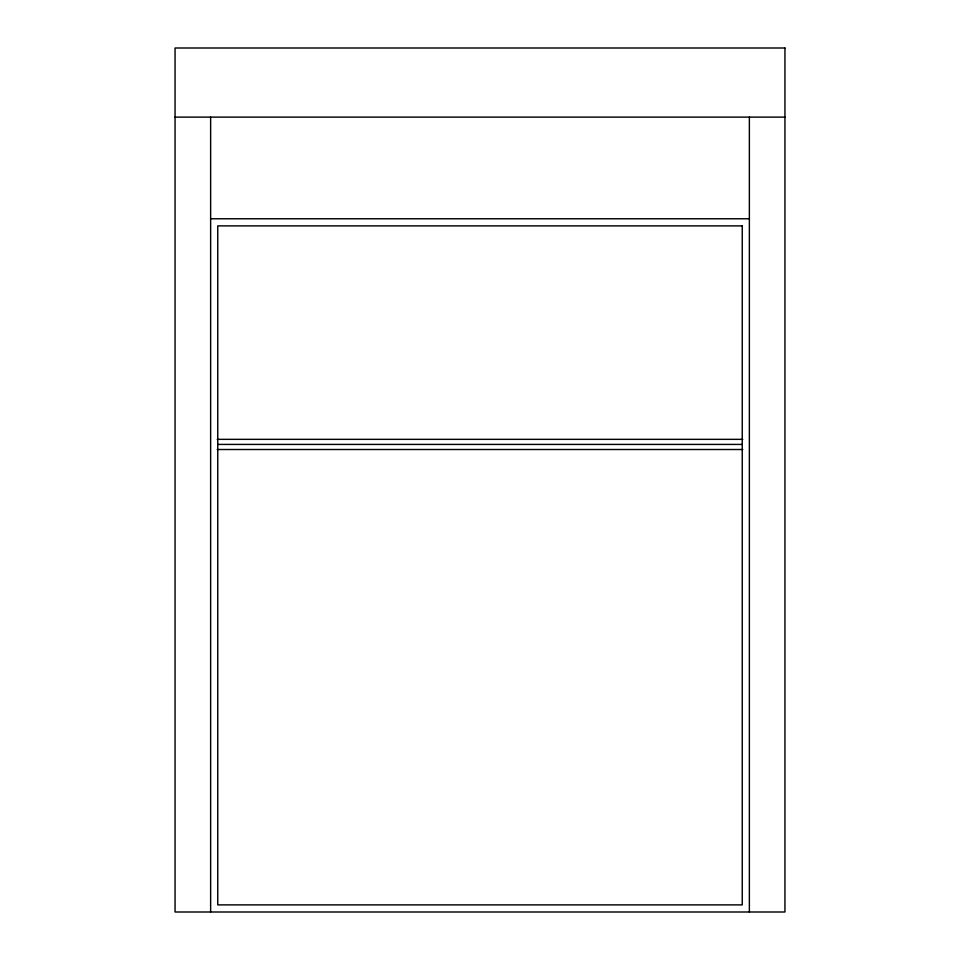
<?xml version="1.0" encoding="UTF-8"?>
<svg xmlns="http://www.w3.org/2000/svg" width="960" height="960" viewBox="0 0 960 960"><rect width="100%" height="100%" fill="white"/><g stroke="black" fill="none" stroke-linecap="round" stroke-linejoin="round"><path stroke-width="1.44" d="M175.056 117.12L784.944 117.12M210.636 218.772L749.364 218.772M217.212 439.344L742.788 439.344M218.112 444.42L741.888 444.42M217.212 449.508L742.788 449.508M749.364 117.12L749.364 912M210.636 117.12L210.636 912M784.944 48L175.056 48L175.056 912L784.944 912L784.944 48M742.248 225.888L217.752 225.888L217.752 904.884L742.248 904.884L742.248 225.888"/></g></svg>
